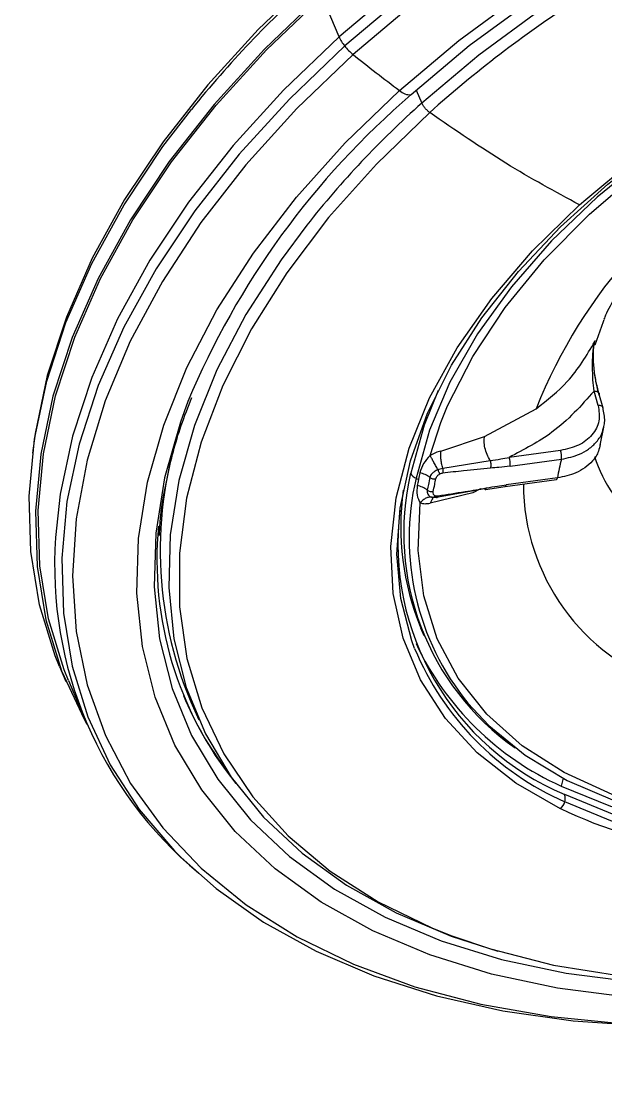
# Model space of a CAD drawing. Extents: x 939 to 1039, y 781 to 934.
# Drawn here: x 1006.917 to 1008.019, y 873.248 to 875.241 of the extents above; entities that cross this region are included whole.
import ezdxf

# ---------------------------------------------------------------- set-up
doc = ezdxf.new("R2010")
doc.units = 0
doc.header["$MEASUREMENT"] = 0
doc.layers.add('1', color=4, linetype='Continuous')

# ---------------------------------------------------------------- blocks, each defined once
blk = doc.blocks.new('Envoy')
at = {"layer": '1', "color": 3, "linetype": 'Continuous', "lineweight": 25}
for p, q in [((68.8627, 76.0372), (68.8309, 76.113)), ((69.0082, 75.9365), (69.0187, 75.9122)), ((69.3158, 75.7205), (69.3275, 75.7309)), ((69.351, 75.3424), (69.3432, 75.3697)), ((69.3606, 75.3378), (69.3525, 75.366)), ((69.1369, 75.2844), (69.2341, 75.3363)), ((69.0342, 75.2485), (69.0548, 75.3107)), ((69.3548, 75.2679), (69.3618, 75.3016)), ((69.0548, 75.2568), (69.1369, 75.2844)), ((69.058, 75.2247), (69.1475, 75.2387)), ((69.2799, 75.2578), (69.1832, 75.2448)), ((69.185, 75.2285), (69.2817, 75.2414)), ((69.1757, 75.1899), (69.2724, 75.2029)), ((69.2744, 75.2061), (69.1777, 75.1932)), ((69.1367, 75.1858), (69.0466, 75.1694)), ((69.1292, 75.1853), (69.1151, 75.1782)), ((69.1388, 75.1841), (69.1757, 75.1899)), ((69.1757, 75.1899), (69.1757, 75.1899)), ((69.1151, 75.1782), (69.0346, 75.1583)), ((69.0164, 74.924), (69.0226, 74.9093)), ((68.3362, 74.8506), (68.348, 74.8224)), ((68.3531, 74.8245), (68.3849, 74.7487)), ((68.5833, 74.784), (68.5984, 74.7501)), ((69.2849, 74.6405), (69.2812, 74.6257))]:
    blk.add_line(p, q, dxfattribs=at)
at = {"layer": '1', "color": 3, "linetype": 'Continuous', "lineweight": 25, "flags": 128}
for points in [[(71.5263, 76.4456), (71.5052, 76.4631), (71.4157, 76.5264), (71.3159, 76.5815), (71.2066, 76.6281), (71.0886, 76.6657), (70.9628, 76.6941), (70.8301, 76.7131), (70.6915, 76.7224), (70.5482, 76.7222), (70.4012, 76.7122), (70.2516, 76.6927), (70.1005, 76.6638), (69.9492, 76.6256), (69.7987, 76.5786), (69.6503, 76.523), (69.5049, 76.4592), (69.3638, 76.3878), (69.2281, 76.3092), (69.0986, 76.2242), (68.9765, 76.1333), (68.8627, 76.0372)], [(70.8338, 76.6932), (70.6958, 76.7026), (70.553, 76.7023), (70.4065, 76.6924), (70.2574, 76.673), (70.1069, 76.6441), (69.9561, 76.6061), (69.8061, 76.5592), (69.6582, 76.5038), (69.5134, 76.4402), (69.3728, 76.3691), (69.2375, 76.2908), (69.1085, 76.2061), (68.9869, 76.1155), (68.8734, 76.0198)], [(70.7456, 76.6779), (70.6017, 76.6811), (70.4536, 76.6742), (70.3024, 76.6573), (70.1493, 76.6305), (69.9956, 76.5941), (69.8426, 76.5482), (69.6914, 76.4933), (69.5433, 76.4298), (69.3994, 76.3583), (69.261, 76.2793), (69.1291, 76.1934), (69.0048, 76.1013), (68.8891, 76.0039)], [(68.9767, 75.936), (69.0884, 76.0299), (69.2087, 76.1185), (69.3365, 76.2009), (69.4706, 76.2764), (69.61, 76.3445), (69.7535, 76.4044), (69.8998, 76.4557), (70.0477, 76.498), (70.196, 76.5309), (70.3433, 76.5541), (70.4884, 76.5674), (70.6301, 76.5708), (70.7671, 76.5641)], [(71.2551, 76.4031), (71.2202, 76.4209), (71.1151, 76.4653), (71.0013, 76.5006), (70.8796, 76.5265), (70.7512, 76.5428), (70.617, 76.5494), (70.4783, 76.5461), (70.3363, 76.5331), (70.1921, 76.5104), (70.047, 76.4782), (69.9023, 76.4368), (69.7591, 76.3865), (69.6187, 76.3279), (69.4822, 76.2613), (69.3509, 76.1874), (69.2259, 76.1067), (69.1081, 76.0201), (68.9988, 75.9281)], [(70.7631, 76.5158), (70.7442, 76.5175), (70.6121, 76.524), (70.4756, 76.5208), (70.3357, 76.5079), (70.1937, 76.4856), (70.0509, 76.4539), (69.9083, 76.4131), (69.7673, 76.3636), (69.6291, 76.3059), (69.4947, 76.2403), (69.3654, 76.1675), (69.2423, 76.0881), (69.1264, 76.0028), (69.0187, 75.9122)], [(69.3275, 75.7309), (69.4141, 75.802), (69.5213, 75.8776), (69.6358, 75.9463), (69.7564, 76.0073), (69.8814, 76.0599), (70.0094, 76.1032), (70.1386, 76.1369), (70.2676, 76.1605), (70.3946, 76.1737), (70.518, 76.1763), (70.6364, 76.1683), (70.7482, 76.1498), (70.8229, 76.1303)], [(69.0052, 74.8847), (68.9997, 74.8994), (68.9792, 74.9788), (68.9719, 75.0624), (68.9779, 75.1491), (68.9973, 75.2381), (69.0297, 75.3282), (69.0748, 75.4184), (69.132, 75.5077), (69.2008, 75.5949), (69.2802, 75.6792), (69.3693, 75.7594), (69.4672, 75.8346), (69.5726, 75.904), (69.6844, 75.9668), (69.8011, 76.0222), (69.9215, 76.0695), (70.0441, 76.1082), (70.1675, 76.1379), (70.2903, 76.1582), (70.4109, 76.1689), (70.528, 76.1698), (70.6403, 76.1609), (70.7464, 76.1424)], [(70.7286, 76.1352), (70.622, 76.1543), (70.5089, 76.1633), (70.3906, 76.162), (70.2688, 76.1506), (70.1449, 76.1292), (70.0206, 76.098), (69.8972, 76.0574), (69.7765, 76.0079), (69.66, 75.9502), (69.549, 75.8849), (69.445, 75.813), (69.3493, 75.7353), (69.2631, 75.6527), (69.1875, 75.5664), (69.1235, 75.4774), (69.0718, 75.3868), (69.033, 75.2958), (69.0078, 75.2054)], [(68.815, 76.1511), (68.7103, 76.0506), (68.6156, 75.9464), (68.5315, 75.8394), (68.4586, 75.7303), (68.3977, 75.6199), (68.349, 75.5092), (68.313, 75.3988), (68.2899, 75.2898), (68.285, 75.2526)], [(68.8273, 76.1148), (68.7222, 76.014), (68.6272, 75.9095), (68.5428, 75.8021), (68.4698, 75.6926), (68.4086, 75.5819), (68.3597, 75.4708), (68.3236, 75.3601), (68.3005, 75.2508), (68.2905, 75.1435), (68.2938, 75.0392), (68.3103, 74.9386), (68.3399, 74.8426), (68.3823, 74.7517), (68.3877, 74.7423)], [(68.3531, 74.8245), (68.345, 74.8446), (68.3155, 74.9404), (68.299, 75.0407), (68.2957, 75.1447), (68.3057, 75.2516), (68.3287, 75.3606), (68.3648, 75.471), (68.4134, 75.5817), (68.4744, 75.6921), (68.5473, 75.8013), (68.6314, 75.9083), (68.7262, 76.0125), (68.8309, 76.113)], [(68.8627, 76.0372), (68.758, 75.9367), (68.6633, 75.8325), (68.5791, 75.7255), (68.5063, 75.6163), (68.4453, 75.506), (68.3966, 75.3952), (68.3606, 75.2849), (68.3375, 75.1758), (68.3287, 75.0936)], [(68.8734, 76.0198), (68.7691, 75.9196), (68.6747, 75.8158), (68.5908, 75.7091), (68.5182, 75.6003), (68.4575, 75.4904), (68.4089, 75.38), (68.3731, 75.27), (68.3501, 75.1614), (68.3402, 75.0548), (68.3434, 74.9512), (68.3598, 74.8513), (68.3892, 74.7558), (68.4314, 74.6656), (68.486, 74.5812), (68.5527, 74.5033), (68.5651, 74.4909)], [(68.8891, 76.0039), (68.7829, 75.9018), (68.6872, 75.7959), (68.6026, 75.687), (68.5298, 75.576), (68.4694, 75.4639), (68.422, 75.3514), (68.3879, 75.2396), (68.3673, 75.1293), (68.3605, 75.0214), (68.3674, 74.9167), (68.3881, 74.8162), (68.4224, 74.7206), (68.4699, 74.6307), (68.5304, 74.5472), (68.6032, 74.4708), (68.688, 74.4021), (68.7838, 74.3417), (68.8901, 74.29), (69.0058, 74.2475), (69.1302, 74.2145), (69.2622, 74.1913), (69.4006, 74.178)], [(69.4059, 74.2282), (69.2746, 74.2448), (69.1503, 74.2713), (69.034, 74.3074), (68.9266, 74.3527), (68.8292, 74.407), (68.7425, 74.4697), (68.6672, 74.5403), (68.604, 74.6182), (68.5535, 74.7027), (68.5161, 74.7932), (68.4921, 74.8888), (68.4817, 74.9887), (68.4849, 75.0921), (68.5019, 75.1981), (68.5323, 75.3058), (68.576, 75.4143), (68.6326, 75.5226), (68.7016, 75.6298), (68.7824, 75.7351), (68.8744, 75.8374), (68.9767, 75.936)], [(69.0548, 75.3107), (69.0674, 75.3418), (69.1148, 75.4351), (69.1757, 75.5273), (69.2492, 75.6171), (69.3344, 75.7032), (69.4302, 75.7844), (69.5351, 75.8598), (69.6477, 75.9282)], [(68.3362, 74.8506), (68.328, 74.8708), (68.2984, 74.9668), (68.2819, 75.0674), (68.2787, 75.1717), (68.2886, 75.279), (68.3118, 75.3883), (68.3479, 75.499), (68.3967, 75.6101), (68.4579, 75.7208), (68.531, 75.8303), (68.5846, 75.9004)], [(69.0336, 75.8944), (68.9331, 75.7973), (68.8431, 75.6965), (68.7644, 75.5927), (68.6977, 75.487), (68.6437, 75.3804), (68.6028, 75.2737), (68.5755, 75.1679), (68.5619, 75.0641), (68.5621, 74.9631), (68.5762, 74.8659), (68.6041, 74.7733), (68.6455, 74.6863), (68.7, 74.6054), (68.7671, 74.5316), (68.8462, 74.4655), (68.9366, 74.4076), (69.0375, 74.3585), (69.0752, 74.3435)], [(70.7559, 74.8385), (70.6505, 74.7691), (70.5387, 74.7063), (70.422, 74.651), (70.3016, 74.6036), (70.179, 74.5649), (70.0556, 74.5352), (69.9328, 74.5149), (69.8122, 74.5043), (69.695, 74.5033), (69.5828, 74.5122), (69.4767, 74.5307), (69.3781, 74.5587), (69.2881, 74.5958)], [(69.2799, 74.583), (69.1958, 74.6311), (69.1233, 74.6881), (69.0633, 74.7531), (69.0164, 74.8255), (68.9834, 74.9042), (68.9645, 74.9883), (68.9601, 75.0768), (68.9702, 75.1685), (68.9947, 75.2622), (69.0332, 75.3568), (69.0853, 75.4511), (69.1504, 75.5439), (69.2275, 75.6341), (69.3158, 75.7205)], [(68.802, 75.682), (68.7537, 75.6172), (68.6872, 75.5139), (68.6326, 75.4095), (68.5905, 75.305), (68.5611, 75.2012), (68.5448, 75.099), (68.5417, 74.9994), (68.5517, 74.9031), (68.5749, 74.811), (68.6109, 74.7238), (68.6596, 74.6423), (68.7205, 74.5672), (68.793, 74.4992), (68.8766, 74.4388), (68.9705, 74.3865), (69.0739, 74.3428), (69.1619, 74.3145)], [(69.3619, 75.5042), (69.3602, 75.5003), (69.3447, 75.4561)], [(69.0494, 75.3708), (69.0231, 75.3057), (68.9977, 75.2149)], [(68.578, 75.3501), (68.5639, 75.3114), (68.5341, 75.206), (68.5175, 75.1022), (68.5143, 75.001), (68.5245, 74.9032), (68.548, 74.8096), (68.5846, 74.7211), (68.6341, 74.6383), (68.6959, 74.5621), (68.7695, 74.493), (68.8544, 74.4316), (68.9498, 74.3785), (69.0549, 74.3341), (69.1687, 74.2988), (69.2904, 74.2729), (69.4188, 74.2566)], [(69.3772, 74.6096), (69.287, 74.6509), (69.208, 74.7016), (69.1412, 74.7611), (69.0875, 74.8287), (69.0476, 74.9032), (69.0222, 74.9839), (69.0116, 75.0695), (69.0158, 75.1589)], [(70.8913, 74.9654), (70.7946, 74.8852), (70.6893, 74.8109), (70.5767, 74.7433), (70.4581, 74.6833), (70.3352, 74.6317), (70.2094, 74.589), (70.0823, 74.5559), (69.9555, 74.5327), (69.8306, 74.5197), (69.7092, 74.5172), (69.5929, 74.5251), (69.4829, 74.5433), (69.3809, 74.5716), (69.2879, 74.6097)], [(69.0752, 74.3435), (69.1479, 74.3187), (69.267, 74.2884), (69.3935, 74.2681), (69.5264, 74.2578), (69.6644, 74.2576), (69.8062, 74.2676), (69.9507, 74.2877), (70.0965, 74.3176), (70.2423, 74.3572), (70.3867, 74.406), (70.5285, 74.4636), (70.6663, 74.5295), (70.7989, 74.6031), (70.9252, 74.6837), (71.0439, 74.7706), (71.1541, 74.863)], [(69.1056, 74.7818), (69.145, 74.7396), (69.2133, 74.6838), (69.2928, 74.6364), (69.3825, 74.598), (69.4813, 74.5691), (69.588, 74.5501), (69.7011, 74.5411), (69.8193, 74.5423), (69.9411, 74.5537), (70.065, 74.5752), (70.1894, 74.6064), (70.3127, 74.647), (70.4334, 74.6965), (70.4846, 74.7205)], [(69.2812, 74.6257), (69.3741, 74.5877), (69.4762, 74.5594), (69.5861, 74.5411), (69.7025, 74.5333), (69.8239, 74.5358), (69.9487, 74.5488), (70.0755, 74.572), (70.2026, 74.6051), (70.3284, 74.6478), (70.4514, 74.6994), (70.4784, 74.7122)], [(68.5651, 74.4909), (68.6309, 74.4326), (68.7201, 74.3695), (68.8195, 74.3145), (68.9285, 74.2681), (69.0461, 74.2307), (69.1715, 74.2024), (69.3037, 74.1835), (69.4417, 74.1741), (69.5846, 74.1744), (69.7311, 74.1843), (69.8801, 74.2037), (70.0049, 74.227)]]:
    blk.add_lwpolyline(points, dxfattribs=at)
at = {"layer": '1', "color": 3, "linetype": 'Continuous', "lineweight": 25}
for centre, radius, start, end in [((70.19, 74.6038), 2.0636, 131.7685, 141.0769), ((70.5235, 74.2291), 2.2346, 123.0185, 131.8173), ((68.9339, 76.0689), 0.0779, 203.9374, 219.0481), ((68.9526, 76.0821), 0.1008, 218.2283, 230.9409), ((70.9198, 78.5326), 3.2432, 231.2336, 233.1917), ((68.9959, 75.9551), 0.0271, 224.7555, 275.9727), ((70.0044, 74.7539), 1.546, 130.577, 157.3143), ((70.2309, 74.5537), 1.8208, 131.741, 141.7029), ((70.1533, 74.9702), 0.9895, 117.566, 158.2854), ((69.3533, 75.3354), 0.00739, 359.1793, 107.8176), ((69.3548, 75.3365), 0.00606, 345.0132, 347.8001), ((69.2625, 75.0699), 0.7369, 161.0512, 202.8209), ((69.1529, 75.2332), 0.0324, 351.5763, 20.9939), ((69.7509, 75.1268), 0.4831, 166.2674, 170.5435), ((69.2496, 75.2462), 0.0324, 351.5813, 20.9889), ((69.6334, 75.345), 0.3058, 198.8204, 228.6193), ((69.4791, 75.1019), 0.4945, 166.7916, 234.8707), ((69.4858, 75.0927), 0.4911, 166.7283, 219.2714), ((69.015, 75.2232), 0.0192, 205.7354, 248.0726), ((69.0187, 75.2297), 0.0266, 245.8431, 256.6778), ((69.6511, 75.0727), 0.6519, 167.332, 168.398), ((69.2709, 75.2061), 0.00353, 295.8324, 1.1445), ((69.4818, 75.1142), 0.5027, 172.1458, 202.226), ((69.1742, 75.1931), 0.00353, 295.846, 1.161), ((69.6143, 75.1964), 0.4043, 180.2696, 251.1086), ((69.4865, 75.0827), 0.513, 172.9816, 247.2248), ((69.1916, 75.052), 0.6721, 174.5908, 218.838), ((69.0783, 75.04), 0.7515, 175.9098, 230.2953), ((69.509, 75.0951), 0.546, 202.6708, 246.1282), ((69.5068, 75.1292), 0.5517, 205.2375, 245.8665), ((69.1764, 75.052), 0.6587, 202.8652, 217.1949), ((69.2683, 74.6025), 0.0208, 341.1412, 19.927), ((69.2616, 74.6037), 0.0276, 311.4124, 343.4267), ((69.6811, 75.434), 0.9408, 244.7577, 261.4991)]:
    blk.add_arc(centre, radius, start, end, dxfattribs=at)
for points, knots in [([(66.6262, 72.5309), (66.5701, 72.5463), (66.4564, 72.5774), (66.2948, 72.6384), (66.1568, 72.7091), (66.0452, 72.7879), (65.9583, 72.8705), (65.8866, 72.9643), (65.8247, 73.0779), (65.778, 73.2093), (65.7501, 73.3556), (65.742, 73.527), (65.7614, 73.7221), (65.8186, 73.977), (65.9155, 74.2613), (66.0537, 74.5718), (66.2158, 74.87), (66.402, 75.1595), (66.6303, 75.4666), (66.9073, 75.7913), (67.2353, 76.1311), (67.5869, 76.4602), (67.9971, 76.8118), (68.468, 77.1783), (69.0021, 77.5554), (69.375, 77.7851), (69.5608, 77.8995)], [0, 0, 0, 0, 0.02357, 0.047789, 0.072028, 0.090078, 0.108114, 0.126248, 0.144467, 0.168683, 0.192459, 0.216157, 0.251224, 0.285538, 0.338319, 0.389177, 0.43865, 0.486759, 0.53426, 0.593843, 0.653233, 0.712358, 0.770924, 0.848487, 0.924526, 1, 1, 1, 1]), ([(69.9601, 77.542), (69.8316, 77.4667), (69.5764, 77.317), (69.2069, 77.0811), (68.8526, 76.8375), (68.5182, 76.5847), (68.2071, 76.3229), (67.9231, 76.0526), (67.6684, 75.7745), (67.4703, 75.5229), (67.3203, 75.3021), (67.2094, 75.1146), (67.1186, 74.9312), (67.0509, 74.7549), (67.0096, 74.5908), (66.9971, 74.4529), (67.0064, 74.3411), (67.029, 74.2519), (67.0654, 74.1722), (67.1149, 74.1017), (67.1778, 74.0392), (67.2549, 73.9844), (67.3461, 73.937), (67.4168, 73.9132), (67.4526, 73.9011)], [0, 0, 0, 0, 0.0737809, 0.1466511, 0.2189728, 0.290532, 0.3608597, 0.430598, 0.4996915, 0.5681536, 0.6128773, 0.6569488, 0.7003361, 0.7414252, 0.7805101, 0.8164254, 0.8413012, 0.864959, 0.8872936, 0.9092255, 0.9308554, 0.9529459, 0.9761198, 1, 1, 1, 1]), ([(68.295, 73.8382), (68.4206, 73.8483), (68.675, 73.8687), (69.0658, 73.9308), (69.4618, 74.0134), (69.8126, 74.1067), (70.1143, 74.2025), (70.3653, 74.2938), (70.6065, 74.3947), (70.8361, 74.5057), (71.0512, 74.6273), (71.2506, 74.7603), (71.4334, 74.9057), (71.5995, 75.0641), (71.7483, 75.2349), (71.8796, 75.4151), (71.995, 75.6026), (72.1145, 75.8307), (72.2298, 76.0988), (72.3339, 76.4045), (72.4171, 76.7127), (72.4562, 76.9175), (72.4759, 77.0208)], [0, 0, 0, 0, 0.06198, 0.125532, 0.189055, 0.252676, 0.29439, 0.335211, 0.375472, 0.414342, 0.452378, 0.489894, 0.527105, 0.565155, 0.604746, 0.645248, 0.686453, 0.729091, 0.795518, 0.862719, 0.930803, 1, 1, 1, 1]), ([(67.574, 72.3435), (67.6998, 72.3352), (67.9455, 72.319), (68.3107, 72.3446), (68.6665, 72.3954), (69.0173, 72.4698), (69.3643, 72.5625), (69.7099, 72.6715), (70.0561, 72.7971), (70.4023, 72.9416), (70.7472, 73.1106), (71.0863, 73.308), (71.417, 73.5334), (71.7343, 73.7806), (72.0321, 74.0431), (72.3026, 74.3158), (72.5408, 74.5923), (72.7455, 74.8654), (72.9193, 75.1309), (73.0917, 75.4312), (73.2547, 75.7676), (73.4, 76.1406), (73.5145, 76.509), (73.567, 76.7537), (73.5933, 76.876)], [0, 0, 0, 0, 0.0434658, 0.0849386, 0.1261392, 0.167159, 0.2077345, 0.2483827, 0.2895204, 0.3310139, 0.3727553, 0.415606, 0.4589695, 0.5032208, 0.5480461, 0.5926057, 0.6370161, 0.6807059, 0.7224007, 0.7629431, 0.8234331, 0.8827806, 0.9414274, 1, 1, 1, 1]), ([(69.0336, 75.8944), (69.0321, 75.8956), (69.0291, 75.898), (69.0247, 75.9026), (69.021, 75.9076), (69.0195, 75.9107), (69.0187, 75.9122)], [0, 0, 0, 0, 0.2499913, 0.4999772, 0.7499896, 1, 1, 1, 1]), ([(69.3158, 75.7205), (69.27, 75.7452), (69.1784, 75.7948), (69.0819, 75.8612), (69.0336, 75.8944)], [0, 0, 0, 0, 0.500001, 1, 1, 1, 1]), ([(69.3625, 75.5052), (69.363, 75.5066), (69.3668, 75.5169), (69.3811, 75.5444), (69.4073, 75.5856), (69.4434, 75.6321), (69.4888, 75.6809), (69.5433, 75.731), (69.6067, 75.7804), (69.661, 75.8183), (69.6956, 75.8378), (69.7045, 75.8429)], [0, 0, 0, 0, 0.021412, 0.153114, 0.283373, 0.414023, 0.545878, 0.679484, 0.814948, 0.952106, 1, 1, 1, 1]), ([(69.2341, 75.3363), (69.2549, 75.3528), (69.3015, 75.3895), (69.3293, 75.4368), (69.3447, 75.4629)], [0, 0, 0, 0, 0.447504, 1, 1, 1, 1]), ([(69.3432, 75.3697), (69.3425, 75.3766), (69.341, 75.3905), (69.3402, 75.4146), (69.3405, 75.4359), (69.342, 75.4508), (69.3433, 75.4584), (69.3443, 75.4615), (69.3447, 75.4629)], [0, 0, 0, 0, 0.257259, 0.515308, 0.767784, 0.887987, 0.944769, 1, 1, 1, 1]), ([(69.3425, 75.4554), (69.343, 75.457), (69.344, 75.4602), (69.3445, 75.462), (69.3447, 75.4629)], [0, 0, 0, 0, 0.50717, 1, 1, 1, 1]), ([(69.3435, 75.457), (69.3436, 75.4579), (69.3441, 75.4609), (69.3448, 75.4632), (69.3453, 75.4647)], [0, 0, 0, 0, 0.336675, 1, 1, 1, 1]), ([(69.3528, 75.3623), (69.3507, 75.3704), (69.3468, 75.3858), (69.3431, 75.4113), (69.3412, 75.4348), (69.3421, 75.449), (69.3425, 75.4554)], [0, 0, 0, 0, 0.3052817, 0.576373, 0.8074711, 1, 1, 1, 1]), ([(69.3523, 75.3659), (69.3504, 75.3732), (69.3466, 75.3879), (69.3429, 75.4136), (69.3417, 75.4361), (69.3424, 75.4511), (69.3433, 75.456), (69.3435, 75.457)], [0, 0, 0, 0, 0.2806, 0.560333, 0.835249, 0.968171, 1, 1, 1, 1]), ([(68.5245, 75.0974), (68.5246, 75.1023), (68.5253, 75.1381), (68.5383, 75.2075), (68.5582, 75.2896), (68.5784, 75.3401), (68.5855, 75.3578)], [0, 0, 0, 0, 0.0596394, 0.4306266, 0.800161, 1, 1, 1, 1]), ([(69.3432, 75.3697), (69.3189, 75.3422), (69.2756, 75.2931), (69.2114, 75.2596), (69.1832, 75.2448)], [0, 0, 0, 0, 0.559799, 1, 1, 1, 1]), ([(69.3432, 75.3697), (69.3447, 75.3697), (69.3476, 75.3696), (69.351, 75.368), (69.353, 75.3656), (69.3529, 75.3636), (69.3528, 75.3625)], [0, 0, 0, 0, 0.25, 0.500028, 0.749929, 1, 1, 1, 1]), ([(69.351, 75.3424), (69.3525, 75.3325), (69.3553, 75.3128), (69.3412, 75.2863), (69.3158, 75.2659), (69.2918, 75.2605), (69.2799, 75.2578)], [0, 0, 0, 0, 0.249693, 0.500193, 0.750579, 1, 1, 1, 1]), ([(69.3609, 75.3007), (69.3618, 75.3039), (69.3649, 75.3149), (69.3624, 75.3266), (69.3606, 75.335)], [0, 0, 0, 0, 0.293502, 1, 1, 1, 1]), ([(69.2817, 75.2414), (69.2936, 75.244), (69.3126, 75.248), (69.334, 75.2605), (69.3492, 75.2744), (69.3585, 75.2884), (69.3604, 75.2981), (69.3609, 75.3007)], [0, 0, 0, 0, 0.3048475, 0.4846364, 0.6822942, 0.9155411, 1, 1, 1, 1]), ([(69.1475, 75.2387), (69.1455, 75.2425), (69.1414, 75.2501), (69.1374, 75.2631), (69.1357, 75.2752), (69.1365, 75.2814), (69.1369, 75.2844)], [0, 0, 0, 0, 0.250719, 0.51052, 0.764628, 1, 1, 1, 1]), ([(69.3545, 75.269), (69.3538, 75.2648), (69.3518, 75.2537), (69.3419, 75.2385), (69.3268, 75.2249), (69.3054, 75.2127), (69.2864, 75.2087), (69.2744, 75.2061)], [0, 0, 0, 0, 0.1343896, 0.3542314, 0.5414322, 0.7116286, 1, 1, 1, 1]), ([(69.0342, 75.2485), (69.0297, 75.2435), (69.0202, 75.2329), (69.0169, 75.2217), (69.0151, 75.2157)], [0, 0, 0, 0, 0.468066, 1, 1, 1, 1]), ([(69.0548, 75.2568), (69.0514, 75.2558), (69.0443, 75.2537), (69.0376, 75.2502), (69.0342, 75.2485)], [0, 0, 0, 0, 0.495806, 1, 1, 1, 1]), ([(69.0487, 75.2216), (69.0474, 75.2242), (69.0446, 75.2295), (69.0406, 75.2369), (69.037, 75.2435), (69.0351, 75.2468), (69.0342, 75.2485)], [0, 0, 0, 0, 0.249684, 0.503847, 0.756022, 1, 1, 1, 1]), ([(69.058, 75.2247), (69.0573, 75.2277), (69.0559, 75.2336), (69.0547, 75.2423), (69.0542, 75.2504), (69.0546, 75.2547), (69.0548, 75.2568)], [0, 0, 0, 0, 0.249735, 0.504219, 0.756454, 1, 1, 1, 1]), ([(69.1475, 75.2387), (69.1542, 75.2398), (69.1661, 75.2416), (69.178, 75.2438), (69.1832, 75.2448)], [0, 0, 0, 0, 0.56145, 1, 1, 1, 1]), ([(69.1475, 75.2387), (69.1478, 75.2376), (69.1484, 75.2352), (69.1487, 75.2312), (69.1486, 75.2274), (69.1481, 75.2254), (69.1479, 75.2245)], [0, 0, 0, 0, 0.243059, 0.500032, 0.756908, 1, 1, 1, 1]), ([(69.0487, 75.2216), (69.0465, 75.2204), (69.0424, 75.2182), (69.0378, 75.2144), (69.0349, 75.2109), (69.0341, 75.2084), (69.0338, 75.2072)], [0, 0, 0, 0, 0.297151, 0.554869, 0.789606, 1, 1, 1, 1]), ([(69.0487, 75.2216), (69.0502, 75.2223), (69.0533, 75.2236), (69.0564, 75.2244), (69.058, 75.2247)], [0, 0, 0, 0, 0.494243, 1, 1, 1, 1]), ([(69.0487, 75.2216), (69.0491, 75.2208), (69.0498, 75.2193), (69.0508, 75.217), (69.0517, 75.215), (69.0522, 75.214), (69.0525, 75.2135)], [0, 0, 0, 0, 0.247018, 0.500016, 0.752974, 1, 1, 1, 1]), ([(69.058, 75.2247), (69.0581, 75.2238), (69.0583, 75.222), (69.0584, 75.2194), (69.0583, 75.217), (69.058, 75.2156), (69.0579, 75.215)], [0, 0, 0, 0, 0.246668, 0.500079, 0.753367, 1, 1, 1, 1]), ([(69.1479, 75.2245), (69.1311, 75.2229), (69.1012, 75.2201), (69.0711, 75.2165), (69.0579, 75.215)], [0, 0, 0, 0, 0.559989, 1, 1, 1, 1]), ([(69.185, 75.2285), (69.178, 75.2276), (69.1656, 75.2261), (69.1533, 75.225), (69.1479, 75.2245)], [0, 0, 0, 0, 0.559987, 1, 1, 1, 1]), ([(69.0126, 75.2038), (69.0121, 75.2016), (69.0113, 75.1976), (69.0106, 75.1937), (69.0102, 75.1919)], [0, 0, 0, 0, 0.560038, 1, 1, 1, 1]), ([(69.0338, 75.2072), (69.031, 75.2091), (69.0254, 75.2127), (69.0185, 75.2147), (69.0151, 75.2157)], [0, 0, 0, 0, 0.502834, 1, 1, 1, 1]), ([(69.0338, 75.2072), (69.0329, 75.2027), (69.0312, 75.1947), (69.0296, 75.1867), (69.0289, 75.1832)], [0, 0, 0, 0, 0.5599835, 1, 1, 1, 1]), ([(69.0338, 75.2072), (69.0346, 75.2067), (69.0362, 75.2056), (69.0391, 75.2046), (69.0422, 75.204), (69.0442, 75.2042), (69.0452, 75.2043)], [0, 0, 0, 0, 0.2456745, 0.499984, 0.7542808, 1, 1, 1, 1]), ([(69.0403, 75.1803), (69.0412, 75.1848), (69.0428, 75.1928), (69.0444, 75.2008), (69.0452, 75.2043)], [0, 0, 0, 0, 0.5600303, 1, 1, 1, 1]), ([(69.0452, 75.2043), (69.0455, 75.2053), (69.046, 75.2073), (69.0478, 75.21), (69.05, 75.2121), (69.0517, 75.213), (69.0525, 75.2135)], [0, 0, 0, 0, 0.316286, 0.605106, 0.810916, 1, 1, 1, 1]), ([(69.0579, 75.215), (69.0569, 75.2148), (69.0551, 75.2145), (69.0533, 75.2138), (69.0525, 75.2135)], [0, 0, 0, 0, 0.556983, 1, 1, 1, 1]), ([(69.0102, 75.1919), (69.0095, 75.1856), (69.008, 75.1736), (69.0133, 75.1636), (69.0158, 75.1589)], [0, 0, 0, 0, 0.529816, 1, 1, 1, 1]), ([(69.0289, 75.1832), (69.0261, 75.1851), (69.0205, 75.1889), (69.0136, 75.1909), (69.0102, 75.1919)], [0, 0, 0, 0, 0.502792, 1, 1, 1, 1]), ([(69.0289, 75.1832), (69.0287, 75.182), (69.0284, 75.1793), (69.0298, 75.1752), (69.0328, 75.1714), (69.0362, 75.1702), (69.0381, 75.1696)], [0, 0, 0, 0, 0.210813, 0.445726, 0.703402, 1, 1, 1, 1]), ([(69.0289, 75.1832), (69.0296, 75.1827), (69.0313, 75.1816), (69.0342, 75.1806), (69.0373, 75.1801), (69.0393, 75.1803), (69.0403, 75.1803)], [0, 0, 0, 0, 0.245736, 0.500014, 0.754347, 1, 1, 1, 1]), ([(69.0441, 75.1726), (69.0433, 75.173), (69.0415, 75.1736), (69.0399, 75.1763), (69.0401, 75.1788), (69.0403, 75.1803)], [0, 0, 0, 0, 0.243412, 0.5159794, 1, 1, 1, 1]), ([(69.0492, 75.1725), (69.0661, 75.1751), (69.0964, 75.1796), (69.1269, 75.1849), (69.1402, 75.1872)], [0, 0, 0, 0, 0.559999, 1, 1, 1, 1]), ([(69.1152, 75.1788), (69.1152, 75.1787), (69.1151, 75.1785), (69.1151, 75.1783), (69.1151, 75.1782)], [0, 0, 0, 0, 0.5622441, 1, 1, 1, 1]), ([(69.1367, 75.1858), (69.1371, 75.1853), (69.1379, 75.1841), (69.139, 75.1839), (69.1398, 75.1849), (69.1401, 75.1865), (69.1402, 75.1872)], [0, 0, 0, 0, 0.243029, 0.499961, 0.756816, 1, 1, 1, 1]), ([(69.1402, 75.1872), (69.1473, 75.1885), (69.1598, 75.1907), (69.1722, 75.1924), (69.1777, 75.1932)], [0, 0, 0, 0, 0.559992, 1, 1, 1, 1]), ([(69.0381, 75.1696), (69.0362, 75.1697), (69.0324, 75.1701), (69.0265, 75.1681), (69.0208, 75.1645), (69.0174, 75.1607), (69.0158, 75.1589)], [0, 0, 0, 0, 0.249657, 0.503855, 0.756012, 1, 1, 1, 1]), ([(69.0158, 75.1589), (69.0187, 75.1583), (69.0245, 75.1571), (69.0313, 75.1579), (69.0346, 75.1583)], [0, 0, 0, 0, 0.504239, 1, 1, 1, 1]), ([(69.0395, 75.1677), (69.0385, 75.1665), (69.0365, 75.1643), (69.0353, 75.1603), (69.0346, 75.1583)], [0, 0, 0, 0, 0.508823, 1, 1, 1, 1]), ([(69.0381, 75.1696), (69.0386, 75.1695), (69.0396, 75.1694), (69.0411, 75.17), (69.0427, 75.171), (69.0437, 75.1721), (69.0441, 75.1726)], [0, 0, 0, 0, 0.247096, 0.500109, 0.753023, 1, 1, 1, 1]), ([(69.0466, 75.1694), (69.0451, 75.1692), (69.0421, 75.1689), (69.0394, 75.1693), (69.0381, 75.1696)], [0, 0, 0, 0, 0.503082, 1, 1, 1, 1]), ([(69.0441, 75.1726), (69.045, 75.1725), (69.0466, 75.1722), (69.0484, 75.1724), (69.0492, 75.1725)], [0, 0, 0, 0, 0.562643, 1, 1, 1, 1]), ([(69.0466, 75.1694), (69.0469, 75.1693), (69.0475, 75.1692), (69.0482, 75.1697), (69.0488, 75.1708), (69.0491, 75.172), (69.0492, 75.1725)], [0, 0, 0, 0, 0.246836, 0.500051, 0.753305, 1, 1, 1, 1])]:
    blk.add_open_spline(points, degree=3, knots=knots, dxfattribs=at)

msp = doc.modelspace()

# ---------------------------------------------------------------- block references
at = {"layer": '1'}
msp.add_blockref('Envoy', (938.6538, 799.1744), dxfattribs=at)

doc.saveas('drawing.dxf')
